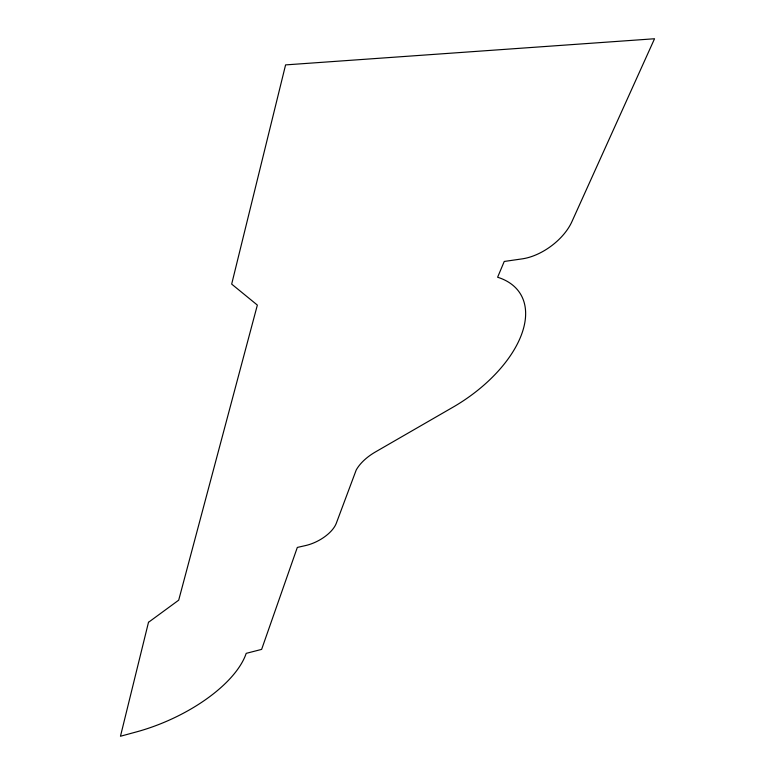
<?xml version="1.0" encoding="UTF-8"?>
<svg xmlns="http://www.w3.org/2000/svg" width="775" height="775" viewBox="0 0 775 775"><rect width="100%" height="100%" fill="white"/><g stroke="black" fill="none" stroke-linecap="round" stroke-linejoin="round"><path stroke-width="1.16" d="M148.49 622.315L120.464 736.25L136.284 731.949A107.183 49.077 -23.7 0 0 246.198 653.354L261.63 649.392L297.319 547.431L305.563 545.561A28.026 14.008 -27.6 0 0 336.311 523.232L356.19 470.057A33.703 17.224 -29.6 0 1 375.274 452.048L452.823 407.292A110.302 60.789 -32 0 0 497.618 277.237L504.244 261.456L522.176 258.869A44.659 25.333 -36.5 0 0 571.902 221.679L654.536 38.75L285.588 64.897L231.677 284.105L257.358 305.088L178.696 600.17L148.49 622.315"/></g></svg>
